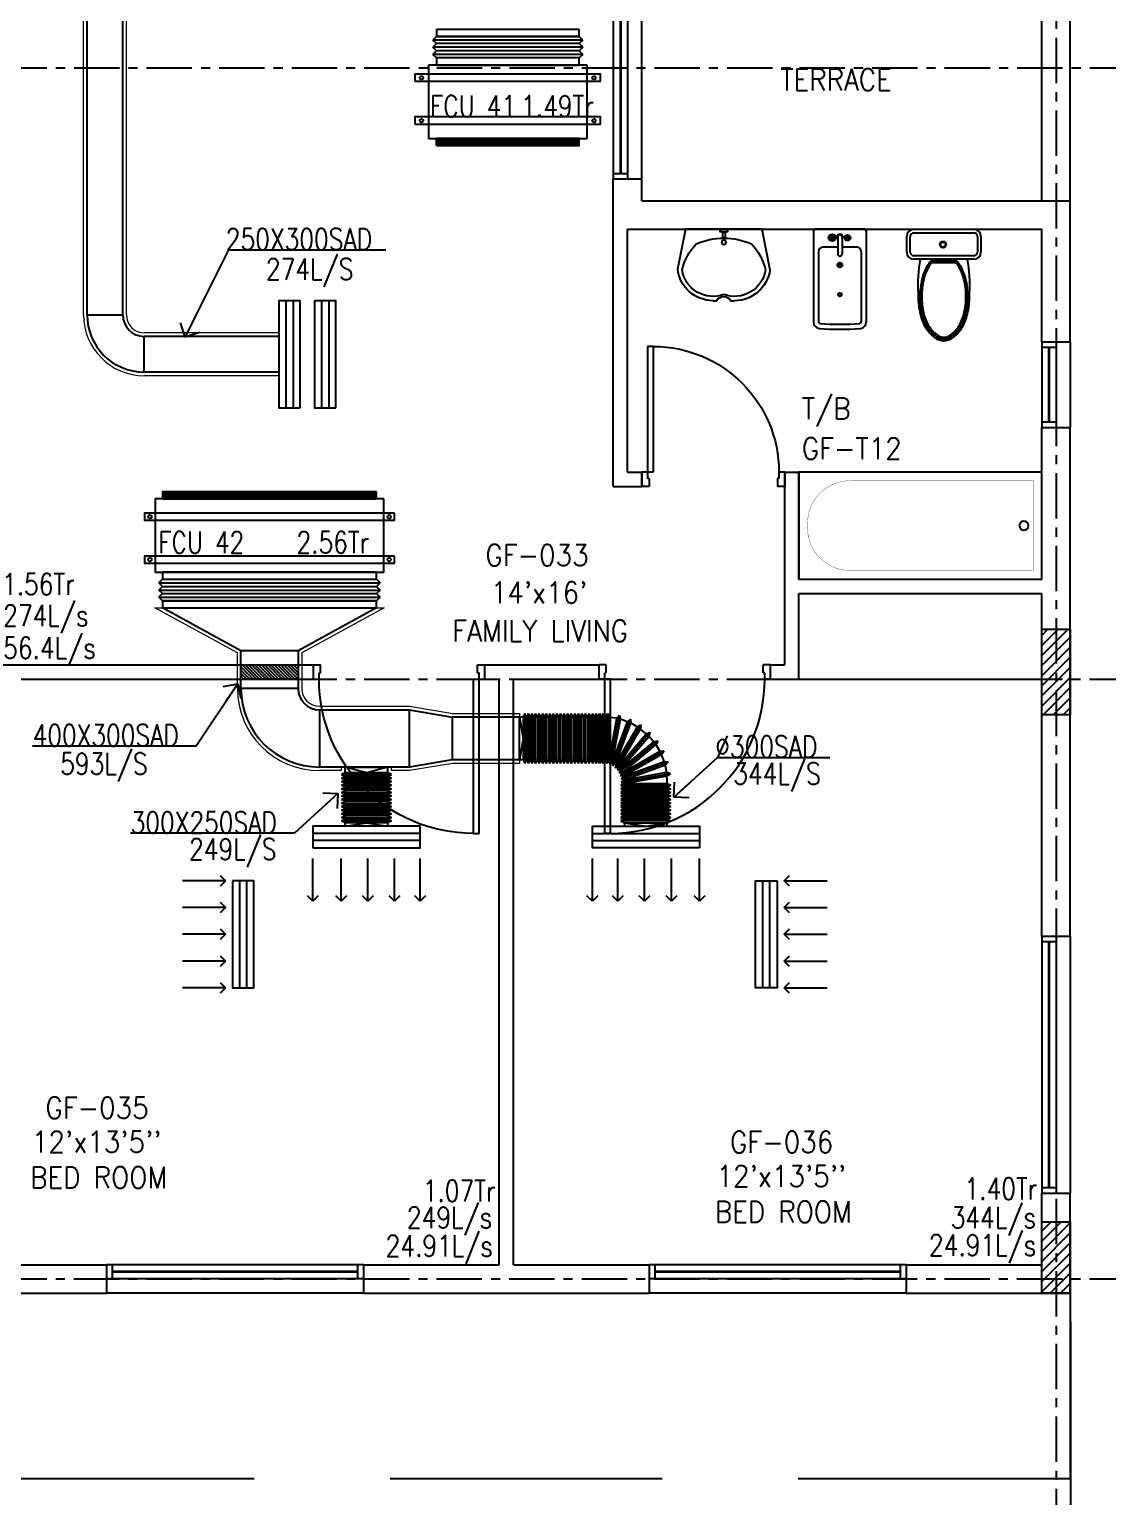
# Model space of a CAD drawing. Header units: millimetres. Extents: x -1288794 to 2153086, y -2701644 to -1335282.
# Drawn here: x 986173 to 993724, y -1510693 to -1500419 of the extents above; entities that cross this region are included whole.
import ezdxf

# ---------------------------------------------------------------- set-up
doc = ezdxf.new("R2010")
doc.units = ezdxf.units.MM
doc.header["$LTSCALE"] = 100
doc.header["$PDMODE"] = 34
doc.linetypes.add('CENTER', pattern=[50.8, 31.75, -6.35, 6.35, -6.35])
doc.linetypes.add('DASHED2', pattern=[9.525, 6.35, -3.175])
for name, color, linetype in [('A-ANNO-DIMS', 1, 'Continuous'), ('A-ANNO-TEXT', 8, 'Continuous'), ('A-DOOR', 4, 'Continuous'), ('A-FLOR-OVHD', 4, 'DASHED2'), ('A-FLOR-PFIX', 8, 'Continuous'), ('A-FLOR-SPCL', 8, 'Continuous'), ('A-GLAZ', 5, 'Continuous'), ('A-GRID', 253, 'CENTER'), ('A-WALL-FULL', 8, 'Continuous'), ('AC-FD', 1, 'Continuous'), ('AC-SAD', 3, 'Continuous'), ('AC-SAD TEXT', 3, 'Continuous'), ('FCU-AC', 160, 'Continuous'), ('RETURN GRILL RIGHT', 1, 'Continuous'), ('S-COL- HACT.', 9, 'Continuous'), ('S-COL.', 8, 'Continuous'), ('SAD RIGHT', 3, 'Continuous'), ('SUPPLY GRILL RIGHT', 3, 'Continuous')]:
    doc.layers.add(name, color=color, linetype=linetype)
doc.layers.add('INSULATION', color=1, linetype='Continuous', lineweight=5)
doc.styles.add('ROMANS', font='romans.shx', dxfattribs={"width": 0.8})
doc.styles.add('SIMPLEX', font='simplex.shx', dxfattribs={"width": 0.8})
doc.dimstyles.new('100 of DIM2', dxfattribs={"dimscale": 0, "dimtxt": 200, "dimasz": 150, "dimexe": 75, "dimexo": 200, "dimgap": 75, "dimtad": 1, "dimdec": 0, "dimrnd": 5, "dimzin": 0, "dimdsep": 46, "dimtxsty": 'ROMANS', "dimblk": 'ARCHTICK', "dimcen": 100, "dimclrd": 94, "dimclre": 94, "dimclrt": 2, "dimadec": 0, "dimazin": 0, "dimtfac": 1, "dimtdec": 0, "dimtofl": 0, "dimtmove": 2, "dimatfit": 3, "dimldrblk": 'OPEN90', "dimfxl": 75, "dimtolj": 1, "dimtzin": 0, "dimarcsym": 0})
pattern_1 = [(45, (2089817.725, -1109556.65), (-35.355339, 35.355339), [])]

# ---------------------------------------------------------------- blocks, each defined once
blk = doc.blocks.new('D-120-R1')
for p, q in [((-80, 1180), (-40, 1180)), ((-80, 1180), (-80, 100)), ((-40, 1180), (-40, 55)), ((-1200, 100), (-1160, 100)), ((-1200, 100), (-1200, 0)), ((-1160, 100), (-1160, 55)), ((-1160, 55), (-1150, 55)), ((-1150, 55), (-1150, 0)), ((-80, 100), (0, 100)), ((-50, 55), (-40, 55)), ((-50, 55), (-50, 0)), ((-50, 0), (0, 0)), ((0, 100), (0, 0)), ((-1200, 0), (-1150, 0))]:
    blk.add_line(p, q)
at = {"linetype": 'Continuous'}
blk.add_arc((-80, 100), 1080, 90, 180, dxfattribs=at)
blk = doc.blocks.new('W-180')
for p, q in [((1800, 100), (0, 100)), ((1800, 0), (0, 0)), ((40, 0), (40, 100)), ((1760, 100), (1760, 0))]:
    blk.add_line(p, q)
at = {"linetype": 'Continuous'}
for p, q in [((1760, 53), (40, 53)), ((1760, 47), (40, 47))]:
    blk.add_line(p, q, dxfattribs=at)
blk = doc.blocks.new('LAV-4')
for p, q in [((-266, 0), (-322, -283)), ((-266, 0), (268, 0)), ((268, 0), (324, -280)), ((-48, -500), (-75, -500)), ((75, -500), (50, -500))]:
    blk.add_line(p, q)
for points in [[(-25, 0), (-25, -18), (25, -18), (25, 0)], [(-9, -20), (-9, -57), (8, -57), (8, -20)]]:
    blk.add_lwpolyline(points, close=True)
blk.add_circle((0, -91), 15.4)
for centre, radius, start, end in [((74, -366), 375, 135.3333, 167.1432), ((0, -539), 477, 66.1261, 113.874), ((-74, -366), 375, 12.5199, 44.6667), ((-75, -250), 250, 187.6784, 270), ((-75, -250), 220, 188.5814, 289.9523), ((75, -250), 220, 250.0878, 350.8515), ((75, -250), 250, 270, 353.0121), ((1, -527), 55.9, 28.7827, 151.2173), ((50, -499), 0, 238.1883, 0)]:
    blk.add_arc(centre, radius, start, end)
blk = doc.blocks.new('BIDET-1')
for p, q in [((175, 0), (-175, 0)), ((-185, -10), (-185, -649)), ((-39, -59), (-69, -59)), ((-54, -44), (-54, -74)), ((-15, -54), (-15, -174)), ((15, -54), (15, -174)), ((39, -59), (69, -59)), ((54, -44), (54, -74)), ((185, -10), (185, -649)), ((-150, -155), (-150, -649)), ((-15, -125), (-120, -125)), ((120, -125), (15, -125)), ((150, -155), (150, -649)), ((12, -250), (-12, -250)), ((-9, -259), (9, -241)), ((-9, -241), (9, -259)), ((0, -238), (0, -262))]:
    blk.add_line(p, q)
for centre, radius in [((-54, -59), 25), ((-54, -59), 20), ((-54, -59), 15.2), ((-54, -59), 10.2), ((54, -59), 20), ((54, -59), 15.2), ((54, -59), 10.2), ((0, -250), 17.5), ((0, -250), 12.5), ((0, -457), 12.5), ((0, -457), 10)]:
    blk.add_circle(centre, radius)
for centre, radius, start, end in [((-175, -10), 10, 90, 180), ((175, -10), 10, 0, 90), ((0, -54), 20, 318.5904, 221.4096), ((0, -54), 15, 0, 180), ((-120, -155), 30, 90, 180), ((0, -174), 15, 180, 0), ((120, -155), 30, 0, 90), ((-140, -649), 45, 180, 265.2062), ((-140, -649), 10, 180, 265.2062), ((0, 1020), 1720, 265.2062, 274.7938), ((0, 1020), 1685, 265.2062, 274.7938), ((140, -649), 10, 274.7938, 0), ((140, -649), 45, 274.7938, 0)]:
    blk.add_arc(centre, radius, start, end)
blk = doc.blocks.new('WC-1')
for p, q in [((-210, 0), (210, 0)), ((-260, -160), (-260, -50)), ((-235, -160), (-235, -50)), ((-210, -25), (210, -25)), ((235, -50), (235, -160)), ((260, -50), (260, -160)), ((210, -185), (-210, -185)), ((210, -210), (-210, -210)), ((91, -223), (-91, -223)), ((86, -235), (-86, -235))]:
    blk.add_line(p, q)
for radius in [22.1, 17.1]:
    blk.add_circle((-6, -107), radius)
for centre, radius, start, end in [((-210, -50), 50, 90, 180), ((-210, -50), 25, 90, 180), ((210, -50), 50, 360, 90), ((210, -50), 25, 360, 90), ((-210, -160), 50, 180, 270), ((-210, -160), 25, 180, 270), ((210, -160), 25, 270, 360), ((210, -160), 50, 270, 360), ((722, -383), 904, 168.9529, 184.0632), ((178, -428), 341, 149.8586, 166.4766), ((178, -428), 328, 149.8586, 166.4766), ((69, -365), 214, 138.4152, 149.8586), ((69, -365), 201, 139.9943, 149.8586), ((-69, -365), 201, 30.1414, 40.0057), ((-69, -365), 214, 30.1414, 41.5848), ((-178, -428), 328, 13.5234, 30.1414), ((-178, -428), 341, 13.5234, 30.1414), ((352, -470), 520, 166.4766, 180), ((352, -470), 507, 166.4766, 180), ((-352, -470), 507, 360, 13.5234), ((-352, -470), 520, 360, 13.5234), ((352, -470), 532, 177.5541, 180), ((352, -470), 532, 180, 193.5234), ((352, -470), 520, 180, 193.5234), ((352, -470), 507, 180, 193.5234), ((-352, -470), 507, 346.4766, 360), ((-352, -470), 520, 346.4766, 360), ((-352, -470), 532, 346.4766, 360), ((-352, -470), 532, 360, 2.4459), ((178, -512), 353, 193.5234, 210.1414), ((178, -512), 341, 193.5234, 210.1414), ((178, -512), 328, 193.5234, 210.1414), ((-178, -512), 328, 329.8586, 346.4766), ((-178, -512), 341, 329.8586, 346.4766), ((-178, -512), 353, 329.8586, 346.4766), ((69, -575), 226, 210.1414, 234.4972), ((69, -575), 214, 210.1414, 234.4972), ((69, -575), 201, 210.1414, 234.4972), ((-69, -575), 201, 305.5028, 329.8586), ((-69, -575), 214, 305.5028, 329.8586), ((-69, -575), 226, 305.5028, 329.8586), ((0, -672), 108, 234.4972, 270), ((0, -672), 95.9, 234.4972, 270), ((0, -672), 83.4, 234.4972, 270), ((0, -672), 83.4, 270, 305.5028), ((0, -672), 95.9, 270, 305.5028), ((0, -672), 108, 270, 305.5028)]:
    blk.add_arc(centre, radius, start, end)
at = {"linetype": 'Continuous', "ltscale": 50}
blk.add_arc((-722, -383), 904, 355.9368, 11.0471, dxfattribs=at)
blk = doc.blocks.new('W-60')
for p, q in [((600, 100), (0, 100)), ((600, 0), (0, 0)), ((40, 0), (40, 100)), ((560, 100), (560, 0))]:
    blk.add_line(p, q)
at = {"linetype": 'Continuous'}
for p, q in [((560, 53), (40, 53)), ((560, 47), (40, 47))]:
    blk.add_line(p, q, dxfattribs=at)
blk = doc.blocks.new('W-120')
for p, q in [((1200, 100), (0, 100)), ((1200, 0), (0, 0)), ((40, 0), (40, 100)), ((1160, 100), (1160, 0))]:
    blk.add_line(p, q)
at = {"linetype": 'Continuous'}
for p, q in [((1160, 53), (40, 53)), ((1160, 47), (40, 47))]:
    blk.add_line(p, q, dxfattribs=at)
blk = doc.blocks.new('D-100-R1')
for p, q in [((-80, 980), (-80, 100)), ((-80, 980), (-40, 980)), ((-40, 980), (-40, 55)), ((-1000, 100), (-1000, 0)), ((-1000, 100), (-960, 100)), ((-960, 100), (-960, 55)), ((-960, 55), (-950, 55)), ((-950, 55), (-950, 0)), ((-80, 100), (0, 100)), ((-50, 55), (-50, 0)), ((-50, 55), (-40, 55)), ((-50, 0), (0, 0)), ((0, 100), (0, 0)), ((-1000, 0), (-950, 0))]:
    blk.add_line(p, q)
at = {"linetype": 'Continuous'}
blk.add_arc((-80, 100), 880, 90, 180, dxfattribs=at)
blk = doc.blocks.new('BT-2')
blk.add_lwpolyline([(0, 750), (1700, 750), (1700, 0), (0, 0)], close=True)
at = {"const_width": 2}
blk.add_lwpolyline([(60, 690), (1340, 690, -0.414214), (1640, 390), (1640, 360, -0.414214), (1340, 60), (60, 60)], format="xyb", close=True, dxfattribs=at)
blk.add_circle((125, 375), 31.9)
blk = doc.blocks.new('_ArchTick')
at = {"color": 0, "linetype": 'ByBlock', "const_width": 0.15}
blk.add_lwpolyline([(-0.5, -0.5), (0.5, 0.5)], dxfattribs=at)
blk = doc.blocks.new('*D593')
at = {"layer": 'A-ANNO-DIMS', "color": 94, "linetype": 'Continuous', "lineweight": -2, "ltscale": 3, "transparency": 16777216}
for p, q in [((980663, -1509469), (980663, -1512083)), ((993463, -1509469), (993463, -1512083)), ((993463, -1512008), (980663, -1512008))]:
    blk.add_line(p, q, dxfattribs=at)
at = {"layer": 'Defpoints', "color": 0, "linetype": 'Continuous', "ltscale": 3, "transparency": 16777216}
for p in [(980663, -1509269), (993463, -1509269), (980663, -1512008)]:
    blk.add_point(p, dxfattribs=at)
at = {"layer": 'A-ANNO-DIMS', "color": 94, "linetype": 'Continuous', "lineweight": -2, "ltscale": 3, "transparency": 16777216, "xscale": 150, "yscale": 150, "zscale": 150, "rotation": 180}
blk.add_blockref('_ArchTick', (980663, -1512008), dxfattribs=at)
at = {"layer": 'A-ANNO-DIMS', "color": 94, "linetype": 'Continuous', "lineweight": -2, "ltscale": 3, "transparency": 16777216, "xscale": 150, "yscale": 150, "zscale": 150}
blk.add_blockref('_ArchTick', (993463, -1512008), dxfattribs=at)
at = {"layer": 'A-ANNO-DIMS', "color": 2, "linetype": 'Continuous', "ltscale": 3, "transparency": 16777216, "insert": (987063, -1511833), "char_height": 200, "attachment_point": 5, "style": 'ROMANS'}
blk.add_mtext('\\A1;12800', dxfattribs=at)
blk = doc.blocks.new('_Open90')
at = {"color": 0, "linetype": 'ByBlock', "lineweight": -2}
for p, q in [((0, 0), (-1, 0)), ((-0.5, 0.5), (0, 0)), ((0, 0), (-0.5, -0.5))]:
    blk.add_line(p, q, dxfattribs=at)
blk = doc.blocks.new('fcu-1    1.5 tr')
h = blk.add_hatch()
h.set_pattern_fill('NET', color=3)
h.paths.add_polyline_path([(78733, -1589179), (77733, -1589179), (77733, -1589229), (78733, -1589229)])
at = {"color": 3}
blk.add_lwpolyline([(77733, -1589229), (78733, -1589229), (78733, -1589179), (77733, -1589179)], close=True, dxfattribs=at)
at = {"layer": 'FCU-AC', "color": 5}
for p, q in [((77733, -1588466), (77708, -1588491)), ((78758, -1588491), (77708, -1588491)), ((77733, -1588516), (77708, -1588491)), ((78758, -1588491), (78733, -1588466)), ((78758, -1588491), (78733, -1588516)), ((77733, -1588516), (77708, -1588541)), ((78758, -1588541), (77708, -1588541)), ((77733, -1588566), (77708, -1588541)), ((77733, -1588566), (77708, -1588591)), ((78758, -1588591), (77708, -1588591)), ((77733, -1588616), (77708, -1588591)), ((78733, -1588516), (77733, -1588516)), ((78733, -1588566), (77733, -1588566)), ((78758, -1588541), (78733, -1588516)), ((78758, -1588541), (78733, -1588566)), ((78758, -1588591), (78733, -1588566)), ((78758, -1588591), (78733, -1588616))]:
    blk.add_line(p, q, dxfattribs=at)
at = {"layer": 'FCU-AC', "color": 1}
for p, q in [((78733, -1588416), (77733, -1588416)), ((77733, -1588416), (77733, -1588466)), ((77733, -1588466), (78733, -1588466)), ((78733, -1588466), (78733, -1588416)), ((78733, -1588616), (77733, -1588616)), ((77733, -1588616), (77733, -1588666)), ((77733, -1588666), (78733, -1588666)), ((78733, -1588666), (78733, -1588616))]:
    blk.add_line(p, q, dxfattribs=at)
at = {"layer": 'FCU-AC'}
for p, q in [((78733, -1588466), (77733, -1588466)), ((78788, -1588666), (77678, -1588666)), ((77678, -1588666), (77678, -1589179)), ((78788, -1589179), (78788, -1588666)), ((77678, -1589179), (78788, -1589179))]:
    blk.add_line(p, q, dxfattribs=at)
at = {"layer": 'FCU-AC', "color": 2}
for p, q in [((78733, -1588516), (77733, -1588516)), ((78733, -1588566), (77733, -1588566))]:
    blk.add_line(p, q, dxfattribs=at)
at = {"layer": 'FCU-AC', "color": 6}
for points in [[(77583, -1588779), (78883, -1588779), (78883, -1588729), (77583, -1588729)], [(77583, -1589079), (78883, -1589079), (78883, -1589029), (77583, -1589029)]]:
    blk.add_lwpolyline(points, close=True, dxfattribs=at)
for centre in [(77629, -1588755), (78837, -1588755), (77629, -1589055), (78837, -1589055)]:
    blk.add_circle(centre, 12.5, dxfattribs=at)
blk = doc.blocks.new('fcu 2.5 tr')
h = blk.add_hatch()
h.set_pattern_fill('NET', color=3)
h.paths.add_polyline_path([(83172, -1587743), (81672, -1587743), (81672, -1587793), (83172, -1587793)])
at = {"layer": 'FCU-AC'}
for p, q in [((81672, -1587030), (81647, -1587055)), ((83172, -1587030), (81672, -1587030)), ((83197, -1587055), (83172, -1587030)), ((83197, -1587055), (81647, -1587055)), ((81672, -1587080), (81647, -1587055)), ((81672, -1587080), (81647, -1587105)), ((83197, -1587105), (81647, -1587105)), ((81672, -1587130), (81647, -1587105)), ((81672, -1587130), (81647, -1587155)), ((83197, -1587155), (81647, -1587155)), ((81672, -1587180), (81647, -1587155)), ((83172, -1587080), (81672, -1587080)), ((83172, -1587080), (81672, -1587080)), ((83172, -1587130), (81672, -1587130)), ((83172, -1587130), (81672, -1587130)), ((83197, -1587055), (83172, -1587080)), ((83197, -1587105), (83172, -1587080)), ((83197, -1587105), (83172, -1587130)), ((83197, -1587155), (83172, -1587130)), ((83197, -1587155), (83172, -1587180))]:
    blk.add_line(p, q, dxfattribs=at)
at = {"layer": 'FCU-AC', "color": 1}
for p, q in [((83172, -1586980), (81672, -1586980)), ((81672, -1586980), (81672, -1587030)), ((81672, -1587030), (83172, -1587030)), ((83172, -1587030), (83172, -1586980)), ((83172, -1587180), (81672, -1587180)), ((81672, -1587180), (81672, -1587230)), ((81672, -1587230), (83172, -1587230)), ((83172, -1587230), (83172, -1587180))]:
    blk.add_line(p, q, dxfattribs=at)
at = {"layer": 'FCU-AC'}
blk.add_lwpolyline([(81622, -1587743), (83222, -1587743), (83222, -1587230), (81622, -1587230)], close=True, dxfattribs=at)
at = {"layer": 'FCU-AC', "color": 6}
for points in [[(81547, -1587343), (83297, -1587343), (83297, -1587293), (81547, -1587293)], [(81547, -1587643), (83297, -1587643), (83297, -1587593), (81547, -1587593)]]:
    blk.add_lwpolyline(points, close=True, dxfattribs=at)
at = {"layer": 'FCU-AC', "color": 3}
blk.add_lwpolyline([(81672, -1587793), (83172, -1587793), (83172, -1587743), (81672, -1587743)], close=True, dxfattribs=at)
at = {"layer": 'FCU-AC', "color": 6}
for centre in [(81584, -1587318), (83259, -1587318), (81584, -1587618), (83259, -1587618)]:
    blk.add_circle(centre, 12.5, dxfattribs=at)
blk = doc.blocks.new('grill')
at = {"layer": 'SUPPLY GRILL RIGHT'}
for p, q in [((665706, -1490217), (665656, -1490217)), ((665656, -1490217), (665656, -1490967)), ((665756, -1490217), (665706, -1490217)), ((665706, -1490217), (665706, -1490967))]:
    blk.add_line(p, q, dxfattribs=at)
blk.add_lwpolyline([(665756, -1490967), (665756, -1490217), (665606, -1490217), (665606, -1490967)], close=True, dxfattribs=at)
blk = doc.blocks.new('grillreturn')
at = {"layer": 'RETURN GRILL RIGHT'}
for p, q in [((665656, -1489444), (665656, -1490194)), ((665706, -1489444), (665706, -1490194))]:
    blk.add_line(p, q, dxfattribs=at)
blk.add_lwpolyline([(665756, -1490194), (665756, -1489444), (665606, -1489444), (665606, -1490194)], close=True, dxfattribs=at)
blk = doc.blocks.new('SUPPLY GRILL RIGHT')
at = {"layer": 'SUPPLY GRILL RIGHT'}
for p, q in [((375, 25), (-375, 25)), ((375, -25), (375, 25)), ((375, -25), (-375, -25)), ((375, -75), (375, -25))]:
    blk.add_line(p, q, dxfattribs=at)
blk.add_lwpolyline([(-375, -75), (375, -75), (375, 75), (-375, 75)], close=True, dxfattribs=at)
for points in [[(-375, -450), (-375, -150)], [(-178.5, -450), (-178.5, -150)], [(9, -450), (9, -150)], [(196.5, -450), (196.5, -150)], [(375, -450), (375, -150)]]:
    blk.add_leader(points, dimstyle='100 of DIM2', override={"dimscale": 1, "dimasz": 75, "dimtad": 0, "dimclrd": 0, "dimfxl": 0.2}, dxfattribs=at)
blk = doc.blocks.new('RETURN GRILL RIGHT')
at = {"layer": 'RETURN GRILL RIGHT'}
for p, q in [((375, 25), (-375, 25)), ((375, -25), (-375, -25))]:
    blk.add_line(p, q, dxfattribs=at)
blk.add_lwpolyline([(-375, -75), (375, -75), (375, 75), (-375, 75)], close=True, dxfattribs=at)
for points in [[(-375, -125), (-375, -425)], [(-187.5, -125), (-187.5, -425)], [(0, -125), (0, -425)], [(187.5, -125), (187.5, -425)], [(375, -125), (375, -425)]]:
    blk.add_leader(points, dimstyle='100 of DIM2', override={"dimscale": 1, "dimasz": 75, "dimtad": 0, "dimclrd": 0, "dimfxl": 0.2}, dxfattribs=at)

msp = doc.modelspace()

# ---------------------------------------------------------------- hatches: boundary and pattern name
at = {"layer": 'AC-FD', "linetype": 'ByBlock'}
h = msp.add_hatch(dxfattribs=at)
h.set_pattern_fill('ANSI31', color=256, scale=5, angle=90, style=0)
h.set_pattern_definition([(135, (-603763.855, -1566908.653), (-11.22532015, -11.22532015), [])])
h.paths.add_polyline_path([(988055.3, -1504968.7), (988055.3, -1504868.7), (987655.3, -1504868.6), (987655.3, -1504968.6)])
at = {"layer": 'S-COL- HACT.', "linetype": 'Continuous', "ltscale": 3}
h = msp.add_hatch(dxfattribs=at)
h.set_pattern_fill('ANSI31', color=256, scale=400, style=0)
h.set_pattern_definition(pattern_1)
h.paths.add_polyline_path([(993262.5, -1505218.6), (993262.5, -1504618.6), (993462.5, -1504618.6), (993462.5, -1505218.6)])
h = msp.add_hatch(dxfattribs=at)
h.set_pattern_fill('ANSI31', color=256, scale=400, style=0)
h.set_pattern_definition(pattern_1)
h.paths.add_polyline_path([(993462.5, -1508768.6), (993462.5, -1509268.6), (993262.5, -1509268.6), (993262.5, -1508768.6)])

# ---------------------------------------------------------------- linework, layer by layer
at = {"layer": 'A-FLOR-OVHD', "ltscale": 3}
msp.add_lwpolyline([(993462.5, -1509268.6), (993462.5, -1510568.6), (980662.5, -1510568.6), (980662.5, -1509268.6), (979362.5, -1509268.6), (979362.5, -1510568.6), (975062.5, -1510568.6), (975062.5, -1510168.6), (973462.5, -1510168.6), (973462.5, -1510568.6), (966462.5, -1510568.6), (966462.5, -1500918.6), (965462.5, -1500918.6), (965462.5, -1496418.6)], dxfattribs=at)
msp.add_lwpolyline([(993462.5, -1509268.6), (993462.5, -1510568.6), (980662.5, -1510568.6), (980662.5, -1509268.6), (979362.5, -1509268.6), (979362.5, -1510568.6), (975062.5, -1510568.6), (975062.5, -1510168.6), (973462.5, -1510168.6), (973462.5, -1510568.6), (966462.5, -1510568.6), (966462.5, -1500918.6), (965462.5, -1500918.6), (965462.5, -1496418.6)], dxfattribs=at)
at = {"layer": 'A-FLOR-SPCL', "ltscale": 3}
for p, q in [((993262.5, -1501618.6), (993262.5, -1500118.6)), ((993462.5, -1501618.6), (993462.5, -1500118.6)), ((991562.5, -1504968.6), (993262.5, -1504968.6))]:
    msp.add_line(p, q, dxfattribs=at)
at = {"layer": 'A-GLAZ', "ltscale": 3}
for p, q in [((990462.5, -1501468.6), (990462.5, -1500268.6)), ((993462.5, -1502606), (993462.5, -1503206)), ((993462.5, -1506768.6), (993462.5, -1508568.6)), ((988512.5, -1509268.6), (986712.5, -1509268.6)), ((992312.5, -1509268.6), (990512.5, -1509268.6))]:
    msp.add_line(p, q, dxfattribs=at)
at = {"layer": 'A-GRID', "ltscale": 0.1}
for p, q in [((993362.5, -1466442.6), (993362.5, -1514577)), ((956006.8, -1500687.6), (999546.3, -1500687.6)), ((956005.3, -1504968.6), (999544.9, -1504968.6)), ((956005.3, -1509168.6), (999544.9, -1509168.6))]:
    msp.add_line(p, q, dxfattribs=at)
at = {"layer": 'A-WALL-FULL', "ltscale": 3}
for p, q in [((990262.5, -1503618.6), (990262.5, -1501468.6)), ((990462.5, -1501468.6), (990262.5, -1501468.6)), ((990462.5, -1501618.6), (990462.5, -1501468.6)), ((990462.5, -1501618.6), (993462.5, -1501618.6)), ((993462.5, -1502606), (993462.5, -1501618.6)), ((990362.5, -1501818.6), (993262.5, -1501818.6)), ((990362.5, -1503518.6), (990362.5, -1501818.6)), ((993262.5, -1502606), (993262.5, -1501818.6)), ((993262.5, -1502606), (993462.5, -1502606)), ((993262.5, -1503206), (993462.5, -1503206)), ((993262.5, -1504268.6), (993262.5, -1503206)), ((993462.5, -1506768.6), (993462.5, -1503206)), ((990362.5, -1503518.6), (990462.5, -1503518.6)), ((990462.5, -1503618.6), (990462.5, -1503518.6)), ((991462.5, -1504868.6), (991462.5, -1503518.6)), ((991462.5, -1503518.6), (991562.5, -1503518.6)), ((991562.5, -1504268.6), (991562.5, -1503518.6)), ((990262.5, -1503618.6), (990462.5, -1503618.6)), ((991562.5, -1504268.6), (993262.5, -1504268.6)), ((991562.5, -1504968.6), (991562.5, -1504368.6)), ((991562.5, -1504368.6), (993262.5, -1504368.6)), ((993262.5, -1506768.6), (993262.5, -1504368.6)), ((985962.5, -1504868.6), (988162.5, -1504868.6)), ((988162.5, -1504968.6), (988162.5, -1504868.6)), ((989362.5, -1504868.6), (990162.5, -1504868.6)), ((989362.5, -1504968.6), (989362.5, -1504868.6)), ((990162.5, -1504968.6), (990162.5, -1504868.6)), ((991362.5, -1504868.6), (991462.5, -1504868.6)), ((991362.5, -1504968.6), (991362.5, -1504868.6)), ((985962.5, -1504968.6), (988162.5, -1504968.6)), ((989362.5, -1504968.6), (989462.5, -1504968.6)), ((989462.5, -1509068.6), (989462.5, -1504968.6)), ((989562.5, -1504968.6), (990162.5, -1504968.6)), ((989562.5, -1509068.6), (989562.5, -1504968.6)), ((991362.5, -1504968.6), (991562.5, -1504968.6)), ((993262.5, -1506768.6), (993462.5, -1506768.6)), ((993262.5, -1509068.6), (993262.5, -1508568.6)), ((993262.5, -1508568.6), (993462.5, -1508568.6)), ((993462.5, -1509268.6), (993462.5, -1508568.6)), ((985862.5, -1509068.6), (986712.5, -1509068.6)), ((986712.5, -1509068.6), (986712.5, -1509268.6)), ((988512.5, -1509068.6), (989462.5, -1509068.6)), ((988512.5, -1509068.6), (988512.5, -1509268.6)), ((989562.5, -1509068.6), (990512.5, -1509068.6)), ((990512.5, -1509068.6), (990512.5, -1509268.6)), ((992312.5, -1509068.6), (993262.5, -1509068.6)), ((992312.5, -1509068.6), (992312.5, -1509268.6)), ((985262.5, -1509268.6), (986712.5, -1509268.6)), ((988512.5, -1509268.6), (990512.5, -1509268.6)), ((992312.5, -1509268.6), (993462.5, -1509268.6))]:
    msp.add_line(p, q, dxfattribs=at)
at = {"layer": 'AC-FD', "linetype": 'ByBlock'}
msp.add_lwpolyline([(987655.3, -1504968.6), (987655.3, -1504868.6), (988055.3, -1504868.7), (988055.3, -1504968.7)], close=True, dxfattribs=at)
at = {"layer": 'AC-SAD'}
for p, q in [((986578, -1502418.6), (986578, -1498858.6)), ((986828, -1502418.6), (986828, -1498858.6)), ((986578, -1502418.6), (986828, -1502418.6)), ((986978, -1502818.6), (986978, -1502568.6)), ((987920.2, -1502568.6), (986978, -1502568.6)), ((987920.2, -1502818.6), (986978, -1502818.6)), ((987655.3, -1504769.3), (987105.3, -1504469.3)), ((988605.3, -1504469.3), (988055.3, -1504769.3)), ((988055.3, -1504769.3), (987655.3, -1504769.3)), ((987655.3, -1505034.4), (987655.3, -1504769.3)), ((988055.3, -1504769.3), (988055.3, -1505034.4)), ((988055.3, -1505034.4), (987655.3, -1505034.4)), ((988205.3, -1505183.8), (988205.3, -1505583.8)), ((988205.3, -1505183.8), (988834.4, -1505183.8)), ((988834.4, -1505583.8), (988834.4, -1505183.8)), ((988834.4, -1505183.8), (989134.4, -1505233.8)), ((990190.7, -1505233.8, 0), (989134.4, -1505233.8, 0)), ((989134.4, -1505233.8), (989134.4, -1505533.8)), ((989605.7, -1505533.8), (989605.7, -1505233.8, 0)), ((989605.7, -1505233.8, 0), (989630.7, -1505383.8, 0)), ((989643.2, -1505208.8, 0), (989630.7, -1505233.8, 0)), ((989630.7, -1505233.8, 0), (989630.7, -1505533.8, 0)), ((989643.2, -1505558.8), (989643.2, -1505208.8, 0)), ((989655.7, -1505233.8, 0), (989643.2, -1505208.8, 0)), ((989668.2, -1505208.8, 0), (989655.7, -1505233.8, 0)), ((989655.7, -1505233.8, 0), (989655.7, -1505533.8, 0)), ((989668.2, -1505558.8), (989668.2, -1505208.8, 0)), ((989680.7, -1505233.8, 0), (989668.2, -1505208.8, 0)), ((989693.2, -1505208.8, 0), (989680.7, -1505233.8, 0)), ((989680.7, -1505233.8, 0), (989680.7, -1505533.8, 0)), ((989693.2, -1505558.8), (989693.2, -1505208.8, 0)), ((989705.7, -1505233.8, 0), (989693.2, -1505208.8, 0)), ((989718.2, -1505208.8, 0), (989705.7, -1505233.8, 0)), ((989705.7, -1505233.8, 0), (989705.7, -1505533.8, 0)), ((989718.2, -1505558.8), (989718.2, -1505208.8, 0)), ((989730.7, -1505233.8, 0), (989718.2, -1505208.8, 0)), ((989743.2, -1505208.8, 0), (989730.7, -1505233.8, 0)), ((989730.7, -1505233.8, 0), (989730.7, -1505533.8, 0)), ((989743.2, -1505558.8), (989743.2, -1505208.8, 0)), ((989755.7, -1505233.8, 0), (989743.2, -1505208.8, 0)), ((989768.2, -1505208.8, 0), (989755.7, -1505233.8, 0)), ((989755.7, -1505233.8, 0), (989755.7, -1505533.8, 0)), ((989768.2, -1505558.8), (989768.2, -1505208.8, 0)), ((989780.7, -1505233.8, 0), (989768.2, -1505208.8, 0)), ((989793.2, -1505208.8, 0), (989780.7, -1505233.8, 0)), ((989780.7, -1505233.8, 0), (989780.7, -1505533.8, 0)), ((989793.2, -1505558.8), (989793.2, -1505208.8, 0)), ((989805.7, -1505233.8, 0), (989793.2, -1505208.8, 0)), ((989818.2, -1505208.8, 0), (989805.7, -1505233.8, 0)), ((989805.7, -1505233.8, 0), (989805.7, -1505533.8, 0)), ((989818.2, -1505558.8), (989818.2, -1505208.8, 0)), ((989830.7, -1505233.8, 0), (989818.2, -1505208.8, 0)), ((989843.2, -1505208.8, 0), (989830.7, -1505233.8, 0)), ((989830.7, -1505233.8, 0), (989830.7, -1505533.8, 0)), ((989843.2, -1505558.8), (989843.2, -1505208.8, 0)), ((989855.7, -1505233.8, 0), (989843.2, -1505208.8, 0)), ((989868.2, -1505208.8, 0), (989855.7, -1505233.8, 0)), ((989855.7, -1505233.8, 0), (989855.7, -1505533.8, 0)), ((989868.2, -1505558.8), (989868.2, -1505208.8, 0)), ((989880.7, -1505233.8, 0), (989868.2, -1505208.8, 0)), ((989893.2, -1505208.8, 0), (989880.7, -1505233.8, 0)), ((989880.7, -1505233.8, 0), (989880.7, -1505533.8, 0)), ((989893.2, -1505558.8), (989893.2, -1505208.8, 0)), ((989905.7, -1505233.8, 0), (989893.2, -1505208.8, 0)), ((989918.2, -1505208.8, 0), (989905.7, -1505233.8, 0)), ((989905.7, -1505233.8, 0), (989905.7, -1505533.8, 0)), ((989918.2, -1505558.8), (989918.2, -1505208.8, 0)), ((989930.7, -1505233.8, 0), (989918.2, -1505208.8, 0)), ((989943.2, -1505208.8, 0), (989930.7, -1505233.8, 0)), ((989930.7, -1505233.8, 0), (989930.7, -1505533.8, 0)), ((989943.2, -1505558.8), (989943.2, -1505208.8, 0)), ((989955.7, -1505233.8, 0), (989943.2, -1505208.8, 0)), ((989968.2, -1505208.8, 0), (989955.7, -1505233.8, 0)), ((989955.7, -1505233.8, 0), (989955.7, -1505533.8, 0)), ((989968.2, -1505558.8), (989968.2, -1505208.8, 0)), ((989980.7, -1505233.8, 0), (989968.2, -1505208.8, 0)), ((989993.2, -1505208.8, 0), (989980.7, -1505233.8, 0)), ((989980.7, -1505233.8, 0), (989980.7, -1505533.8, 0)), ((989993.2, -1505558.8), (989993.2, -1505208.8, 0)), ((990005.7, -1505233.8, 0), (989993.2, -1505208.8, 0)), ((990018.2, -1505208.8, 0), (990005.7, -1505233.8, 0)), ((990005.7, -1505233.8, 0), (990005.7, -1505533.8, 0)), ((990018.2, -1505558.8), (990018.2, -1505208.8, 0)), ((990030.7, -1505233.8, 0), (990018.2, -1505208.8, 0)), ((990043.2, -1505208.8, 0), (990030.7, -1505233.8, 0)), ((990030.7, -1505233.8, 0), (990030.7, -1505533.8, 0)), ((990043.2, -1505558.8), (990043.2, -1505208.8, 0)), ((990055.7, -1505233.8, 0), (990043.2, -1505208.8, 0)), ((990068.2, -1505208.8, 0), (990055.7, -1505233.8, 0)), ((990055.7, -1505233.8, 0), (990055.7, -1505533.8, 0)), ((990068.2, -1505558.8), (990068.2, -1505208.8, 0)), ((990080.7, -1505233.8, 0), (990068.2, -1505208.8, 0)), ((990093.2, -1505208.8, 0), (990080.7, -1505233.8, 0)), ((990080.7, -1505233.8, 0), (990080.7, -1505533.8, 0)), ((990093.2, -1505558.8), (990093.2, -1505208.8, 0)), ((990105.7, -1505233.8, 0), (990093.2, -1505208.8, 0)), ((990118.2, -1505208.8, 0), (990105.7, -1505233.8, 0)), ((990105.7, -1505233.8, 0), (990105.7, -1505533.8, 0)), ((990118.2, -1505558.8), (990118.2, -1505208.8, 0)), ((990130.7, -1505233.8, 0), (990118.2, -1505208.8, 0)), ((990143.2, -1505208.8, 0), (990130.7, -1505233.8, 0)), ((990130.7, -1505233.8, 0), (990130.7, -1505533.8, 0)), ((990143.2, -1505558.8), (990143.2, -1505208.8, 0)), ((990155.7, -1505233.8, 0), (990143.2, -1505208.8, 0)), ((990155.7, -1505233.8), (990168.2, -1505208.8)), ((990155.7, -1505533.8), (990155.7, -1505233.8)), ((990168.2, -1505558.8), (990168.2, -1505208.8, 0)), ((990168.2, -1505208.8), (990180.7, -1505233.8)), ((990180.7, -1505233.8), (990193.2, -1505208.8)), ((990180.7, -1505533.8), (990180.7, -1505233.8)), ((990180.7, -1505233.8), (990180.7, -1505533.8)), ((990193.2, -1505558.8), (990193.2, -1505208.8, 0)), ((990193.2, -1505208.8), (990205.7, -1505233.8)), ((990205.7, -1505233.8), (990205.7, -1505533.8)), ((990207.4, -1505533.9), (990210.7, -1505234)), ((990210.7, -1505234), (990223.5, -1505209.1)), ((990219.7, -1505559.1), (990223.5, -1505209.1)), ((990223.5, -1505209.1), (990235.7, -1505234.2)), ((990232.4, -1505534.2), (990235.7, -1505234.2)), ((990233, -1505539.1), (990288, -1505244.1)), ((990240.7, -1505565.9), (990304.8, -1505221.8)), ((990257.4, -1505548.5), (990362.3, -1505267.5)), ((990257.6, -1505543.6), (990312.5, -1505248.7)), ((990260.3, -1505576.3), (990382.8, -1505248.5)), ((990288, -1505244.1), (990304.8, -1505221.8)), ((990304.8, -1505221.8), (990312.5, -1505248.7)), ((990362.3, -1505267.5), (990382.8, -1505248.5)), ((990382.8, -1505248.5), (990385.7, -1505276.2)), ((990277.8, -1505589.9), (990455, -1505288.1)), ((990279.7, -1505562.1), (990431.5, -1505303.3)), ((990280.8, -1505557.3), (990385.7, -1505276.2)), ((990292.7, -1505606.4), (990519.3, -1505339.6)), ((990299.3, -1505579.2), (990493.5, -1505350.6)), ((990301.2, -1505574.7), (990453.1, -1505316)), ((990318.4, -1505595.4), (990512.6, -1505366.8)), ((990431.5, -1505303.3), (990455, -1505288.1)), ((990455, -1505288.1), (990453.1, -1505316)), ((990493.5, -1505350.6), (990519.3, -1505339.6)), ((990519.3, -1505339.6), (990512.6, -1505366.8)), ((989630.7, -1505383.8, 0), (989605.7, -1505533.8, 0)), ((990304.5, -1505625.1), (990573.7, -1505401.4)), ((990312.9, -1505645.6), (990616.6, -1505471.7)), ((990315.7, -1505599.5), (990546.5, -1505407.8)), ((990328.4, -1505622.4), (990588.7, -1505473.3)), ((990331.7, -1505618.8), (990562.5, -1505427)), ((990546.5, -1505407.8), (990573.7, -1505401.4)), ((990573.7, -1505401.4), (990562.5, -1505427)), ((990588.7, -1505473.3), (990616.6, -1505471.7)), ((990616.6, -1505471.7), (990601.2, -1505495)), ((989134.4, -1505533.8), (988834.4, -1505583.8)), ((990190.7, -1505533.8), (989134.4, -1505533.8)), ((989630.7, -1505533.8, 0), (989643.2, -1505558.8, 0)), ((989643.2, -1505558.8, 0), (989655.7, -1505533.8, 0)), ((989655.7, -1505533.8, 0), (989668.2, -1505558.8, 0)), ((989668.2, -1505558.8, 0), (989680.7, -1505533.8, 0)), ((989680.7, -1505533.8, 0), (989693.2, -1505558.8, 0)), ((989693.2, -1505558.8, 0), (989705.7, -1505533.8, 0)), ((989705.7, -1505533.8, 0), (989718.2, -1505558.8, 0)), ((989718.2, -1505558.8, 0), (989730.7, -1505533.8, 0)), ((989730.7, -1505533.8, 0), (989743.2, -1505558.8, 0)), ((989743.2, -1505558.8, 0), (989755.7, -1505533.8, 0)), ((989755.7, -1505533.8, 0), (989768.2, -1505558.8, 0)), ((989768.2, -1505558.8, 0), (989780.7, -1505533.8, 0)), ((989780.7, -1505533.8, 0), (989793.2, -1505558.8, 0)), ((989793.2, -1505558.8, 0), (989805.7, -1505533.8, 0)), ((989805.7, -1505533.8, 0), (989818.2, -1505558.8, 0)), ((989818.2, -1505558.8, 0), (989830.7, -1505533.8, 0)), ((989830.7, -1505533.8, 0), (989843.2, -1505558.8, 0)), ((989843.2, -1505558.8, 0), (989855.7, -1505533.8, 0)), ((989855.7, -1505533.8, 0), (989868.2, -1505558.8, 0)), ((989868.2, -1505558.8, 0), (989880.7, -1505533.8, 0)), ((989880.7, -1505533.8, 0), (989893.2, -1505558.8, 0)), ((989893.2, -1505558.8, 0), (989905.7, -1505533.8, 0)), ((989905.7, -1505533.8, 0), (989918.2, -1505558.8, 0)), ((989918.2, -1505558.8, 0), (989930.7, -1505533.8, 0)), ((989930.7, -1505533.8, 0), (989943.2, -1505558.8, 0)), ((989943.2, -1505558.8, 0), (989955.7, -1505533.8, 0)), ((989955.7, -1505533.8, 0), (989968.2, -1505558.8, 0)), ((989968.2, -1505558.8, 0), (989980.7, -1505533.8, 0)), ((989980.7, -1505533.8, 0), (989993.2, -1505558.8, 0)), ((989993.2, -1505558.8, 0), (990005.7, -1505533.8, 0)), ((990005.7, -1505533.8, 0), (990018.2, -1505558.8, 0)), ((990018.2, -1505558.8, 0), (990030.7, -1505533.8, 0)), ((990030.7, -1505533.8, 0), (990043.2, -1505558.8, 0)), ((990043.2, -1505558.8, 0), (990055.7, -1505533.8, 0)), ((990055.7, -1505533.8, 0), (990068.2, -1505558.8, 0)), ((990068.2, -1505558.8, 0), (990080.7, -1505533.8, 0)), ((990080.7, -1505533.8, 0), (990093.2, -1505558.8, 0)), ((990093.2, -1505558.8, 0), (990105.7, -1505533.8, 0)), ((990105.7, -1505533.8, 0), (990118.2, -1505558.8, 0)), ((990118.2, -1505558.8, 0), (990130.7, -1505533.8, 0)), ((990130.7, -1505533.8, 0), (990143.2, -1505558.8, 0)), ((990143.2, -1505558.8, 0), (990155.7, -1505533.8, 0)), ((990168.2, -1505558.8), (990155.7, -1505533.8)), ((990180.7, -1505533.8), (990168.2, -1505558.8)), ((990193.2, -1505558.8), (990180.7, -1505533.8)), ((990205.7, -1505533.8), (990193.2, -1505558.8)), ((990207.4, -1505533.9), (990219.7, -1505559.1)), ((990219.7, -1505559.1), (990232.4, -1505534.2)), ((990233, -1505539.1), (990240.7, -1505565.9)), ((990240.7, -1505565.9), (990257.6, -1505543.6)), ((990257.4, -1505548.5), (990260.3, -1505576.3)), ((990260.3, -1505576.3), (990280.8, -1505557.3)), ((990279.7, -1505562.1), (990277.8, -1505589.9)), ((990277.8, -1505589.9), (990301.2, -1505574.7)), ((990299.3, -1505579.2), (990292.7, -1505606.4)), ((990317.7, -1505667.3), (990646.8, -1505548.4)), ((990336.9, -1505647), (990619.1, -1505545.1)), ((990340.8, -1505644.1), (990601.2, -1505495)), ((990345.4, -1505670.5), (990627.6, -1505568.6)), ((990619.1, -1505545.1), (990646.8, -1505548.4)), ((990646.8, -1505548.4), (990627.6, -1505568.6)), ((988834.4, -1505583.8), (988205.3, -1505583.8)), ((988384.4, -1505623.9), (988359.4, -1505636.4)), ((988359.4, -1505636.4), (988709.4, -1505636.4)), ((988359.4, -1505636.4), (988384.4, -1505648.9)), ((988359.4, -1505661.4), (988384.4, -1505648.9)), ((988359.4, -1505661.4), (988709.4, -1505661.4)), ((988384.4, -1505673.9), (988359.4, -1505661.4)), ((988359.4, -1505686.4), (988384.4, -1505673.9)), ((988384.4, -1505998.9), (988384.4, -1505583.8)), ((988534.4, -1505623.9), (988384.4, -1505583.8)), ((988384.4, -1505583.8), (988684.4, -1505583.8)), ((988684.4, -1505623.9), (988384.4, -1505623.9)), ((988384.4, -1505648.9), (988684.4, -1505648.9)), ((988684.4, -1505673.9), (988384.4, -1505673.9)), ((988684.4, -1505583.8), (988534.4, -1505623.9)), ((988684.4, -1505998.9), (988684.4, -1505583.8)), ((988709.4, -1505636.4), (988684.4, -1505623.9)), ((988684.4, -1505648.9), (988709.4, -1505636.4)), ((988684.4, -1505648.9), (988709.4, -1505661.4)), ((988709.4, -1505661.4), (988684.4, -1505673.9)), ((988684.4, -1505673.9), (988709.4, -1505686.4)), ((990292.7, -1505606.4), (990318.4, -1505595.4)), ((990315.7, -1505599.5), (990304.5, -1505625.1)), ((990304.5, -1505625.1), (990331.7, -1505618.8)), ((990328.4, -1505622.4), (990312.9, -1505645.6)), ((990312.9, -1505645.6), (990340.8, -1505644.1)), ((990336.9, -1505647), (990317.7, -1505667.3)), ((990317.7, -1505667.3), (990345.4, -1505670.5)), ((990318.6, -1505689.4), (990663.4, -1505629.1)), ((990341.1, -1505672.8), (990318.6, -1505689.4)), ((990341.1, -1505672.8), (990636.6, -1505621)), ((990345.4, -1505697.4), (990640.9, -1505645.7)), ((990636.6, -1505621), (990663.4, -1505629.1)), ((990663.4, -1505629.1), (990640.9, -1505645.7)), ((988359.4, -1505686.4), (988709.4, -1505686.4)), ((988384.4, -1505698.9), (988359.4, -1505686.4)), ((988359.4, -1505711.4), (988384.4, -1505698.9)), ((988359.4, -1505711.4), (988709.4, -1505711.4)), ((988384.4, -1505723.9), (988359.4, -1505711.4)), ((988359.4, -1505736.4), (988384.4, -1505723.9)), ((988359.4, -1505736.4), (988709.4, -1505736.4)), ((988384.4, -1505748.9), (988359.4, -1505736.4)), ((988359.4, -1505761.4), (988384.4, -1505748.9)), ((988359.4, -1505761.4), (988709.4, -1505761.4)), ((988384.4, -1505773.9), (988359.4, -1505761.4)), ((988359.4, -1505786.4), (988384.4, -1505773.9)), ((988684.4, -1505698.9), (988384.4, -1505698.9)), ((988684.4, -1505723.9), (988384.4, -1505723.9)), ((988684.4, -1505748.9), (988384.4, -1505748.9)), ((988684.4, -1505773.9), (988384.4, -1505773.9)), ((988709.4, -1505686.4), (988684.4, -1505698.9)), ((988684.4, -1505698.9), (988709.4, -1505711.4)), ((988709.4, -1505711.4), (988684.4, -1505723.9)), ((988684.4, -1505723.9), (988709.4, -1505736.4)), ((988709.4, -1505736.4), (988684.4, -1505748.9)), ((988684.4, -1505748.9), (988709.4, -1505761.4)), ((988709.4, -1505761.4), (988684.4, -1505773.9)), ((988684.4, -1505773.9), (988709.4, -1505786.4)), ((990340.7, -1505698.9), (990315.7, -1505711.4)), ((990315.7, -1505711.4), (990665.7, -1505711.4)), ((990315.7, -1505711.4), (990340.7, -1505723.9)), ((990340.7, -1505723.9), (990315.7, -1505736.4)), ((990315.7, -1505736.4), (990665.7, -1505736.4)), ((990315.7, -1505736.4), (990340.7, -1505748.9)), ((990340.7, -1505748.9), (990315.7, -1505761.4)), ((990315.7, -1505761.4), (990665.7, -1505761.4)), ((990315.7, -1505761.4), (990340.7, -1505773.9)), ((990340.7, -1505773.9), (990315.7, -1505786.4)), ((990318.6, -1505689.4), (990345.4, -1505697.4)), ((990340.7, -1505683.8), (990340.7, -1505998.9)), ((990340.7, -1505698.9), (990640.7, -1505698.9)), ((990340.7, -1505723.9), (990640.7, -1505723.9)), ((990340.7, -1505748.9), (990640.7, -1505748.9)), ((990340.7, -1505773.9), (990640.7, -1505773.9)), ((990640.7, -1505998.9), (990640.7, -1505683.8)), ((990640.7, -1505698.9), (990665.7, -1505711.4)), ((990665.7, -1505711.4), (990640.7, -1505723.9)), ((990640.7, -1505723.9), (990665.7, -1505736.4)), ((990665.7, -1505736.4), (990640.7, -1505748.9)), ((990640.7, -1505748.9), (990665.7, -1505761.4)), ((990665.7, -1505761.4), (990640.7, -1505773.9)), ((990640.7, -1505773.9), (990665.7, -1505786.4)), ((988359.4, -1505786.4), (988709.4, -1505786.4)), ((988384.4, -1505798.9), (988359.4, -1505786.4)), ((988359.4, -1505811.4), (988384.4, -1505798.9)), ((988359.4, -1505811.4), (988709.4, -1505811.4)), ((988384.4, -1505823.9), (988359.4, -1505811.4)), ((988359.4, -1505836.4), (988384.4, -1505823.9)), ((988359.4, -1505836.4), (988709.4, -1505836.4)), ((988384.4, -1505848.9), (988359.4, -1505836.4)), ((988359.4, -1505861.4), (988384.4, -1505848.9)), ((988359.4, -1505861.4), (988709.4, -1505861.4)), ((988384.4, -1505873.9), (988359.4, -1505861.4)), ((988359.4, -1505886.4), (988384.4, -1505873.9)), ((988359.4, -1505886.4), (988709.4, -1505886.4)), ((988384.4, -1505898.9), (988359.4, -1505886.4)), ((988684.4, -1505798.9), (988384.4, -1505798.9)), ((988684.4, -1505823.9), (988384.4, -1505823.9)), ((988684.4, -1505848.9), (988384.4, -1505848.9)), ((988684.4, -1505873.9), (988384.4, -1505873.9)), ((988709.4, -1505786.4), (988684.4, -1505798.9)), ((988684.4, -1505798.9), (988709.4, -1505811.4)), ((988709.4, -1505811.4), (988684.4, -1505823.9)), ((988684.4, -1505823.9), (988709.4, -1505836.4)), ((988709.4, -1505836.4), (988684.4, -1505848.9)), ((988684.4, -1505848.9), (988709.4, -1505861.4)), ((988709.4, -1505861.4), (988684.4, -1505873.9)), ((988684.4, -1505873.9), (988709.4, -1505886.4)), ((988709.4, -1505886.4), (988684.4, -1505898.9)), ((990315.7, -1505786.4), (990665.7, -1505786.4)), ((990315.7, -1505786.4), (990340.7, -1505798.9)), ((990340.7, -1505798.9), (990315.7, -1505811.4)), ((990315.7, -1505811.4), (990665.7, -1505811.4)), ((990315.7, -1505811.4), (990340.7, -1505823.9)), ((990340.7, -1505823.9), (990315.7, -1505836.4)), ((990315.7, -1505836.4), (990665.7, -1505836.4)), ((990315.7, -1505836.4), (990340.7, -1505848.9)), ((990340.7, -1505848.9), (990315.7, -1505861.4)), ((990315.7, -1505861.4), (990665.7, -1505861.4)), ((990315.7, -1505861.4), (990340.7, -1505873.9)), ((990340.7, -1505873.9), (990315.7, -1505886.4)), ((990315.7, -1505886.4), (990665.7, -1505886.4)), ((990315.7, -1505886.4), (990340.7, -1505898.9)), ((990340.7, -1505798.9), (990640.7, -1505798.9)), ((990340.7, -1505823.9), (990640.7, -1505823.9)), ((990340.7, -1505848.9), (990640.7, -1505848.9)), ((990340.7, -1505873.9), (990640.7, -1505873.9)), ((990665.7, -1505786.4), (990640.7, -1505798.9)), ((990640.7, -1505798.9), (990665.7, -1505811.4)), ((990665.7, -1505811.4), (990640.7, -1505823.9)), ((990640.7, -1505823.9), (990665.7, -1505836.4)), ((990665.7, -1505836.4), (990640.7, -1505848.9)), ((990640.7, -1505848.9), (990665.7, -1505861.4)), ((990665.7, -1505861.4), (990640.7, -1505873.9)), ((990640.7, -1505873.9), (990665.7, -1505886.4)), ((990665.7, -1505886.4), (990640.7, -1505898.9)), ((988359.4, -1505911.4), (988384.4, -1505898.9)), ((988359.4, -1505911.4), (988709.4, -1505911.4)), ((988384.4, -1505923.9), (988359.4, -1505911.4)), ((988359.4, -1505936.4), (988384.4, -1505923.9)), ((988359.4, -1505936.4), (988709.4, -1505936.4)), ((988384.4, -1505948.9), (988359.4, -1505936.4)), ((988359.4, -1505961.4), (988384.4, -1505948.9)), ((988359.4, -1505961.4), (988709.4, -1505961.4)), ((988384.4, -1505973.9), (988359.4, -1505961.4)), ((988684.4, -1505898.9), (988384.4, -1505898.9)), ((988684.4, -1505923.9), (988384.4, -1505923.9)), ((988684.4, -1505948.9), (988384.4, -1505948.9)), ((988384.4, -1505998.9), (988534.4, -1505973.9)), ((988684.4, -1505973.9), (988384.4, -1505973.9)), ((988534.4, -1505973.9), (988684.4, -1505998.9)), ((988684.4, -1505898.9), (988709.4, -1505911.4)), ((988709.4, -1505911.4), (988684.4, -1505923.9)), ((988684.4, -1505923.9), (988709.4, -1505936.4)), ((988709.4, -1505936.4), (988684.4, -1505948.9)), ((988684.4, -1505948.9), (988709.4, -1505961.4)), ((988709.4, -1505961.4), (988684.4, -1505973.9)), ((990340.7, -1505898.9), (990315.7, -1505911.4)), ((990315.7, -1505911.4), (990665.7, -1505911.4)), ((990315.7, -1505911.4), (990340.7, -1505923.9)), ((990340.7, -1505923.9), (990315.7, -1505936.4)), ((990315.7, -1505936.4), (990665.7, -1505936.4)), ((990315.7, -1505936.4), (990340.7, -1505948.9)), ((990340.7, -1505948.9), (990315.7, -1505961.4)), ((990315.7, -1505961.4), (990340.7, -1505973.9)), ((990665.7, -1505961.4), (990315.7, -1505961.4)), ((990340.7, -1505898.9), (990640.7, -1505898.9)), ((990340.7, -1505923.9), (990640.7, -1505923.9)), ((990640.7, -1505948.9), (990340.7, -1505948.9)), ((990340.7, -1505973.9), (990640.7, -1505973.9)), ((990340.7, -1505973.9), (990490.7, -1505998.9)), ((990490.7, -1505998.9), (990640.7, -1505973.9)), ((990640.7, -1505898.9), (990665.7, -1505911.4)), ((990665.7, -1505911.4), (990640.7, -1505923.9)), ((990640.7, -1505923.9), (990665.7, -1505936.4)), ((990665.7, -1505936.4), (990640.7, -1505948.9)), ((990640.7, -1505948.9), (990665.7, -1505961.4)), ((990640.7, -1505973.9), (990665.7, -1505961.4)), ((988684.4, -1505998.9), (988384.4, -1505998.9)), ((990340.7, -1505998.9), (990640.7, -1505998.9))]:
    msp.add_line(p, q, dxfattribs=at)
for centre, radius, start, end in [((986978, -1502418.6), 400, 180, 270), ((986978, -1502418.6), 150, 180, 270), ((988205.3, -1505033.8), 550, 180, 270), ((988205.3, -1505033.8), 150, 180, 270), ((990190.7, -1505683.8, 0), 450, 0, 90), ((990190.7, -1505683.8, 0), 150, 0, 90)]:
    msp.add_arc(centre, radius, start, end, dxfattribs=at)
at = {"layer": 'INSULATION'}
for p, q in [((986553, -1502418.6), (986553, -1498858.6)), ((986853, -1502418.6), (986853, -1498858.6)), ((987920.2, -1502543.6), (986978, -1502543.6)), ((987920.2, -1502843.6), (986978, -1502843.6)), ((987053.1, -1504469.3), (987105.3, -1504469.3)), ((987630.3, -1504784.1), (987053.1, -1504469.3)), ((988657.5, -1504469.3), (988080.3, -1504784.1)), ((988605.3, -1504469.3), (988657.5, -1504469.3)), ((987630.3, -1505034.4), (987630.3, -1504784.1)), ((988080.3, -1504784.1), (988080.3, -1505034.4)), ((988205.3, -1505158.8), (988836.4, -1505158.8)), ((988836.4, -1505158.8), (989138.5, -1505209.1)), ((989134.4, -1505208.8), (989605.7, -1505208.8)), ((989605.7, -1505208.8), (989605.7, -1505233.8)), ((989136.4, -1505558.8), (988836.4, -1505608.8)), ((989605.7, -1505558.8), (989136.4, -1505558.8)), ((989605.7, -1505533.8), (989605.7, -1505558.8)), ((988359.4, -1505608.8), (988205.3, -1505608.8)), ((988359.4, -1505608.8), (988359.4, -1505583.8)), ((988709.4, -1505608.8), (988709.4, -1505583.8)), ((988836.4, -1505608.8), (988709.4, -1505608.8))]:
    msp.add_line(p, q, dxfattribs=at)
for centre, radius in [((986978, -1502418.6), 425), ((986978, -1502418.6), 125), ((988205.3, -1505033.8), 575), ((988205.3, -1505033.8), 125)]:
    msp.add_arc(centre, radius, 180, 270, dxfattribs=at)
at = {"layer": 'S-COL.', "linetype": 'Continuous', "ltscale": 3}
for points in [[(993262.5, -1505218.6), (993262.5, -1504618.6), (993462.5, -1504618.6), (993462.5, -1505218.6)], [(993262.5, -1505218.6), (993262.5, -1504618.6), (993462.5, -1504618.6), (993462.5, -1505218.6)], [(993262.5, -1505218.6), (993262.5, -1504618.6), (993462.5, -1504618.6), (993462.5, -1505218.6)], [(993462.5, -1508768.6), (993462.5, -1509268.6), (993262.5, -1509268.6), (993262.5, -1508768.6)], [(993462.5, -1508768.6), (993462.5, -1509268.6), (993262.5, -1509268.6), (993262.5, -1508768.6)], [(993462.5, -1508768.6), (993462.5, -1509268.6), (993262.5, -1509268.6), (993262.5, -1508768.6)]]:
    msp.add_lwpolyline(points, close=True, dxfattribs=at)

# ---------------------------------------------------------------- block references
at = {"layer": 'A-DOOR', "ltscale": 3, "xscale": -1}
msp.add_blockref('D-100-R1', (990462.5, -1503618.6), dxfattribs=at)
at = {"layer": 'A-DOOR', "ltscale": 3, "xscale": -1, "rotation": 180}
msp.add_blockref('D-120-R1', (989362.5, -1504868.6), dxfattribs=at)
at = {"layer": 'A-DOOR', "ltscale": 3, "rotation": 180}
msp.add_blockref('D-120-R1', (990162.5, -1504868.6), dxfattribs=at)
at = {"layer": 'A-FLOR-PFIX', "ltscale": 3, "xscale": -1}
for name, p in [('LAV-4', (991036.5, -1501818.6)), ('BT-2', (993262.5, -1504268.6))]:
    msp.add_blockref(name, p, dxfattribs=at)
at = {"layer": 'A-FLOR-PFIX', "ltscale": 3}
for name, p in [('BIDET-1', (991849.1, -1501818.6)), ('WC-1', (992577.2, -1501818.6))]:
    msp.add_blockref(name, p, dxfattribs=at)
at = {"layer": 'A-GLAZ', "ltscale": 3, "xscale": -1}
for name, p, rotation in [('W-120', (990262.5, -1501468.6), 270), ('W-60', (993262.5, -1503206), 270), ('W-180', (993262.5, -1508568.6), 270), ('W-180', (986712.5, -1509068.6), 180), ('W-180', (990512.5, -1509068.6), 180)]:
    msp.add_blockref(name, p, dxfattribs=dict(at, rotation=rotation))
at = {"layer": 'FCU-AC'}
msp.add_blockref('fcu-1    1.5 tr', (911290.6, 87997.1), dxfattribs=at)
at = {"layer": 'FCU-AC', "color": 3, "rotation": 180}
msp.add_blockref('fcu 2.5 tr', (1070276.8, -3091449.4), dxfattribs=at)
at = {"layer": 'RETURN GRILL RIGHT', "rotation": 270}
msp.add_blockref('RETURN GRILL RIGHT', (987671.4, -1506754.9), dxfattribs=at)
at = {"layer": 'RETURN GRILL RIGHT', "xscale": -1, "rotation": 89.99999999977874}
msp.add_blockref('RETURN GRILL RIGHT', (991334, -1506754.9), dxfattribs=at)
at = {"layer": 'SAD RIGHT'}
for name, p in [('grill', (322313.9, -12101.9)), ('grillreturn', (322563.9, -12875))]:
    msp.add_blockref(name, p, dxfattribs=at)
at = {"layer": 'SUPPLY GRILL RIGHT'}
msp.add_blockref('SUPPLY GRILL RIGHT', (988534.4, -1506073.9), dxfattribs=at)
at = {"layer": 'SUPPLY GRILL RIGHT', "xscale": -1, "rotation": 359.9999999997788}
msp.add_blockref('SUPPLY GRILL RIGHT', (990490.7, -1506073.9), dxfattribs=at)

# ---------------------------------------------------------------- texts
at = {"layer": 'A-ANNO-TEXT', "style": 'ROMANS', "width": 0.9}
for s, p in [('TERRACE', (991432, -1500845.9)), ('T/B', (991582.4, -1503148.8)), ('GF-T12', (991582.4, -1503427.8)), ('GF-033', (989366.6, -1504174.8)), ("14'x16'", (989404.1, -1504437.6)), ('FAMILY LIVING', (989134, -1504705.1)), ('GF-035', (986285.6, -1508044.8)), ("12'x13'5''", (986191.2, -1508283.5)), ('GF-036', (991079.7, -1508284.7)), ('BED ROOM', (986178.4, -1508533)), ("12'x13'5''", (990985.3, -1508523.4)), ('BED ROOM', (990972.5, -1508773))]:
    msp.add_text(s, height=150, dxfattribs=at).set_placement(p)
at = {"layer": 'AC-SAD TEXT', "style": 'SIMPLEX', "width": 0.8}
for s, p in [('FCU 41', (988979.3, -1501031.6)), ('1.49Tr', (989617.1, -1501031.6)), ('250X300SAD', (987549.4, -1501962.9)), ('274L/S', (987830.3, -1502172.3)), ('FCU 42', (987076.1, -1504085.5)), ('2.56Tr', (988044, -1504085.5)), ('1.56Tr', (985981.9, -1504378.3)), ('274L/s', (985990.1, -1504597.6)), ('56.4L/s', (985990.1, -1504825.1)), ('400X300SAD', (986196.2, -1505436.9)), ('%%C300SAD', (990976.2, -1505516.5)), ('593L/S', (986389.6, -1505635.7)), ('344L/S', (991103, -1505705.3)), ('300X250SAD', (986882.8, -1506047.9)), ('249L/S', (987292, -1506234)), ('1.07Tr', (988928.1, -1508627.2)), ('1.40Tr', (992721.9, -1508611.4)), ('249L/s', (988817.6, -1508812.5)), ('344L/s', (992625.3, -1508813.3)), ('24.91L/s', (988668.2, -1509012)), ('24.91L/s', (992472.8, -1509007.1))]:
    msp.add_text(s, height=150, dxfattribs=at).set_placement(p)

# ---------------------------------------------------------------- dimensions: what is measured, and where the dimension line sits
at = {"layer": 'A-ANNO-DIMS', "linetype": 'Continuous', "ltscale": 3}
dim = msp.add_linear_dim(base=(980662.5, -1512007.6), p1=(993462.5, -1509268.6), p2=(980662.5, -1509268.6), dimstyle='100 of DIM2', override={"dimscale": 1}, dxfattribs=at)
dim.commit()
dim.dimension.update_dxf_attribs({"geometry": '*D593', "text_midpoint": (987062.5, -1511832.6)})

# ---------------------------------------------------------------- leaders
at = {"layer": 'AC-SAD TEXT'}
for points in [[(987264.4, -1502575.1), (987569.6, -1501962.9), (988669.4, -1501962.9)], [(987633.5, -1505000.4), (987342.5, -1505436.9), (986196.2, -1505436.9)], [(990687.3, -1505795.1), (990992.4, -1505516.5), (991779.6, -1505516.5)], [(988334.4, -1505769.4), (988029.2, -1506047.9), (986882.8, -1506047.9)]]:
    msp.add_leader(points, dimstyle='100 of DIM2', override={"dimscale": 1, "dimtad": 0, "dimfxl": 0.2}, dxfattribs=at)

doc.saveas('drawing.dxf')
